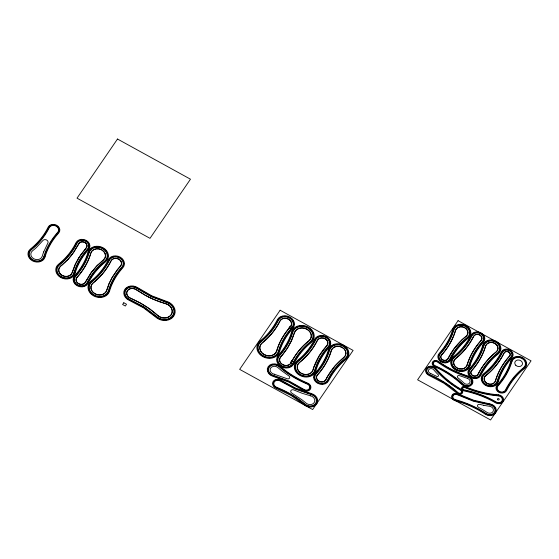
<?xml version="1.0" encoding="UTF-8"?>
<svg xmlns="http://www.w3.org/2000/svg" width="559" height="559" viewBox="0 0 559 559"><rect width="100%" height="100%" fill="white"/><g stroke="black" fill="none" stroke-linecap="round" stroke-linejoin="round"><path stroke-width="0.84" d="M313.99 366.676L312.956 369.883A8.029 6.715 15.1 0 1 301.371 373.321A8.029 6.715 15.1 0 1 299.547 362.505C307.024 356.586 313.159 348.991 317.421 340.466A5.436 4.542 15.1 0 1 324.856 338.705L325.254 338.929A5.436 4.542 15.1 0 1 327.378 341.242L327.455 341.43A5.436 4.542 15.1 0 1 326.77 345.609C320.545 352.589 315.43 360.841 313.082 369.918A8.168 6.827 15.1 0 1 301.308 373.412A8.168 6.827 15.1 0 1 299.456 362.421C306.919 356.509 313.047 348.928 317.302 340.41A5.569 4.654 15.1 0 1 325.072 338.691A5.569 4.654 15.1 0 1 326.875 345.686L319.378 355.72L314.193 366.508M109.187 283.301L106.643 290.317A8.029 6.715 15.1 0 1 95.058 293.754A8.029 6.715 15.1 0 1 93.234 282.931C100.711 277.012 106.846 269.424 111.108 260.892A5.436 4.542 15.1 0 1 114.951 258.454L115.175 258.433A5.436 4.542 15.1 0 1 118.431 259.083L118.843 259.299A5.436 4.542 15.1 0 1 120.458 266.042L117.649 269.361L112.205 277.606M109.368 283.217L112.604 276.67L117.516 269.536M77.743 245.841L78.791 243.836A4.283 3.578 15.1 0 1 84.765 242.508A4.283 3.578 15.1 0 1 86.156 247.889L79.078 257.461M77.463 246.072L72.425 254.114M111.961 277.774L109.257 283.14L106.769 290.352A8.168 6.827 15.1 0 1 94.995 293.845A8.168 6.827 15.1 0 1 93.143 282.847C100.606 276.936 106.734 269.361 110.989 260.843A5.569 4.654 15.1 0 1 118.76 259.124A5.569 4.654 15.1 0 1 120.562 266.112L117.76 269.431M327.637 376.221L325.806 379.631A4.856 4.06 15.1 0 1 319.028 381.133A4.856 4.06 15.1 0 1 317.449 375.026C323.766 368.018 328.727 359.689 331.354 350.591A7.456 6.233 15.1 0 1 342.101 347.405A7.456 6.233 15.1 0 1 343.799 357.446C336.308 363.42 329.992 371.015 325.925 379.68A4.989 4.172 15.1 0 1 318.958 381.224A4.989 4.172 15.1 0 1 317.344 374.956C323.647 367.955 328.601 359.64 331.228 350.556A7.588 6.345 15.1 0 1 342.171 347.307A7.588 6.345 15.1 0 1 343.89 357.529L335.079 365.97L327.888 376.053M78.819 257.636L74.955 264.903L72.16 272.485A6.876 5.751 15.1 0 1 62.245 275.426A6.876 5.751 15.1 0 1 60.679 266.161L64.46 262.751M287.724 347.789L291.679 340.431L294.453 332.926A8.609 7.197 15.1 0 1 306.863 329.237A8.609 7.197 15.1 0 1 308.82 340.836C301.392 346.713 295.299 354.252 291.064 362.728A6.016 5.024 15.1 0 1 282.679 364.587A6.016 5.024 15.1 0 1 280.723 357.033L286.173 349.92M287.473 347.943L282.651 354.804M286.46 349.731L291.246 341.06L294.32 332.885A8.741 7.309 15.1 0 1 306.926 329.146A8.741 7.309 15.1 0 1 308.917 340.92C301.497 346.79 295.411 354.322 291.19 362.777A6.149 5.136 15.1 0 1 282.616 364.678A6.149 5.136 15.1 0 1 280.618 356.963L282.295 355.028M73.676 252.395L78.672 243.78A4.416 3.689 15.1 0 1 84.828 242.417A4.416 3.689 15.1 0 1 86.268 247.958L81.279 254.177M81.013 254.317L75.71 263.589L72.286 272.519A7.008 5.863 15.1 0 1 62.182 275.524A7.008 5.863 15.1 0 1 60.589 266.077L61.707 265.169M73.383 252.584L71.077 255.847M90.977 272.862L85.359 282.12A4.856 4.06 15.1 0 1 78.574 283.623A4.856 4.06 15.1 0 1 77.002 277.523C83.319 270.507 88.28 262.185 90.907 253.087A7.456 6.233 15.1 0 1 101.654 249.894A7.456 6.233 15.1 0 1 103.352 259.942L96.791 266.091M91.257 272.708L96.574 266.133M91.704 271.877L85.478 282.176A4.989 4.172 15.1 0 1 78.512 283.72A4.989 4.172 15.1 0 1 76.89 277.446C83.2 270.444 88.154 262.129 90.782 253.052A7.588 6.345 15.1 0 1 101.724 249.803A7.588 6.345 15.1 0 1 103.443 260.026L97.783 265.071M72.104 254.324L69.036 258.258M91.983 271.723L97.566 265.113M70.755 256.036L68.366 258.999M68.694 258.454L68.198 259.18M68.044 259.159L67.171 260.27M67.884 259.334L65.158 262.269M66.905 260.368L62.077 265.022M461.427 340.48L453.915 349.061L447.997 358.745A3.836 3.207 15.1 0 1 442.644 359.933A3.836 3.207 15.1 0 1 441.4 355.112C447.787 348.012 452.804 339.592 455.466 330.39A6.435 5.38 15.1 0 1 464.746 327.637A6.435 5.38 15.1 0 1 466.206 336.301C458.485 342.199 452.224 349.976 447.878 358.689A3.703 3.095 15.1 0 1 442.707 359.835A3.703 3.095 15.1 0 1 441.505 355.182C447.906 348.075 452.93 339.641 455.592 330.425A6.303 5.269 15.1 0 1 464.683 327.728A6.303 5.269 15.1 0 1 466.108 336.218L461.441 340.291M162.886 302.887L165.667 303.726A8.609 7.197 15.1 0 1 171.11 314.738A8.609 7.197 15.1 0 1 157.694 315.367C149.686 308.121 140.274 302.531 130.38 298.213A6.149 5.136 15.1 0 1 127.375 290.659A6.149 5.136 15.1 0 1 136.242 289.646L144.194 294.614M162.529 302.657L160.063 301.825M159.839 301.748L158.959 301.553M159.154 301.622L165.695 303.621A8.741 7.309 15.1 0 1 171.222 314.801A8.741 7.309 15.1 0 1 157.603 315.444L150.147 309.365M158.945 301.427L156.038 300.428M158.721 301.343L155.647 300.274M155.835 300.232L154.102 299.631M155.395 300.05L152.949 299.128M153.851 299.4L152.565 298.96M152.761 298.918L151.035 298.261M152.321 298.73L149.26 297.409M150.79 298.024L149.057 297.311M149.05 297.185L148.645 297.108M148.834 297.074L147.429 296.487M148.408 296.857L145.501 295.466M147.157 296.221L144.453 294.893M145.263 295.208L136.165 289.73A6.016 5.024 15.1 0 0 127.494 290.722A6.016 5.024 15.1 0 0 130.429 298.108L140.595 303.111L150.043 309.148M89.202 252.605C86.624 261.514 81.761 269.669 75.57 276.537A6.631 5.548 15.1 0 0 77.729 284.866A6.631 5.548 15.1 0 0 86.98 282.819C91.187 274.406 97.231 266.923 104.603 261.088A9.23 7.714 15.1 0 0 102.507 248.65A9.23 7.714 15.1 0 0 89.202 252.605M276.698 350.654L276.649 350.842A8.609 7.197 15.1 0 1 264.232 354.525A8.609 7.197 15.1 0 1 262.276 342.933C269.704 337.049 275.797 329.51 280.031 321.041A6.016 5.024 15.1 0 1 288.423 319.182A6.016 5.024 15.1 0 1 290.373 326.729C284.182 333.604 279.311 341.752 276.698 350.654M276.831 350.689L276.775 350.877A8.741 7.309 15.1 0 1 264.169 354.623A8.741 7.309 15.1 0 1 262.185 342.842C269.599 336.972 275.685 329.447 279.912 320.985A6.149 5.136 15.1 0 1 288.486 319.084A6.149 5.136 15.1 0 1 290.477 326.805C284.3 333.66 279.437 341.801 276.831 350.689M278.41 351.143L278.354 351.325A10.383 8.678 15.1 0 1 263.38 355.769A10.383 8.678 15.1 0 1 261.025 341.787C268.299 336.029 274.259 328.643 278.41 320.342A7.791 6.512 15.1 0 1 289.269 317.938A7.791 6.512 15.1 0 1 291.798 327.714C285.74 334.443 280.96 342.422 278.41 351.143M291.546 332.102C289.045 340.759 284.314 348.683 278.298 355.363A9.028 7.546 15.1 0 0 281.226 366.704A9.028 7.546 15.1 0 0 293.824 363.909C297.912 355.734 303.789 348.453 310.951 342.786A11.627 9.72 15.1 0 0 308.309 327.12A11.627 9.72 15.1 0 0 291.546 332.102M292.741 332.437C290.205 341.228 285.404 349.277 279.297 356.048A7.791 6.512 15.1 0 0 281.827 365.831A7.791 6.512 15.1 0 0 292.692 363.427C296.836 355.126 302.803 347.74 310.077 341.982A10.383 8.678 15.1 0 0 307.716 327.993A10.383 8.678 15.1 0 0 292.741 332.437M328.454 349.766C325.911 358.55 321.118 366.585 315.017 373.356A7.875 6.582 15.1 0 0 317.575 383.243A7.875 6.582 15.1 0 0 328.566 380.812C332.71 372.525 338.663 365.146 345.93 359.395A10.474 8.755 15.1 0 0 343.554 345.287A10.474 8.755 15.1 0 0 328.454 349.766M329.649 350.109C327.071 359.018 322.208 367.172 316.024 374.048A6.631 5.548 15.1 0 0 318.176 382.377A6.631 5.548 15.1 0 0 327.427 380.323C331.634 371.917 337.678 364.426 345.05 358.592A9.23 7.714 15.1 0 0 342.953 346.161A9.23 7.714 15.1 0 0 329.649 350.109M510.779 361.051C508.173 370.065 503.254 378.324 496.986 385.284A5.569 4.654 15.1 0 0 498.796 392.278A5.569 4.654 15.1 0 0 506.566 390.552C510.821 382.042 516.942 374.46 524.412 368.549A8.168 6.827 15.1 0 0 522.553 357.55A8.168 6.827 15.1 0 0 510.779 361.051M511.981 361.387C509.333 370.54 504.344 378.918 497.985 385.969A4.325 3.62 15.1 0 0 499.39 391.405A4.325 3.62 15.1 0 0 505.427 390.07C509.745 381.427 515.957 373.74 523.531 367.752A6.925 5.786 15.1 0 0 521.959 358.424A6.925 5.786 15.1 0 0 511.981 361.387M43.888 256.469L43.819 256.721A7.498 6.268 15.1 0 1 33.002 259.928A7.498 6.268 15.1 0 1 31.297 249.831C38.823 243.871 44.993 236.24 49.283 227.653A4.905 4.102 15.1 0 1 56.124 226.143A4.905 4.102 15.1 0 1 57.717 232.299C51.463 239.245 46.537 247.476 43.888 256.469M44.468 256.539L44.371 256.874A8.078 6.75 15.1 0 1 32.722 260.333A8.078 6.75 15.1 0 1 30.892 249.454C38.368 243.542 44.496 235.954 48.759 227.429A5.478 4.584 15.1 0 1 56.403 225.738A5.478 4.584 15.1 0 1 58.178 232.621C51.987 239.497 47.103 247.644 44.468 256.539M45.083 256.812L45.013 257.063A8.741 7.309 15.1 0 1 32.408 260.801A8.741 7.309 15.1 0 1 30.424 249.028C37.837 243.158 43.923 235.625 48.144 227.171A6.149 5.136 15.1 0 1 56.718 225.27A6.149 5.136 15.1 0 1 58.716 232.984C52.546 239.832 47.69 247.944 45.083 256.812M73.963 272.638L73.865 272.967A8.651 7.232 15.1 0 1 61.392 276.67A8.651 7.232 15.1 0 1 59.422 265.015C66.849 259.138 72.936 251.606 77.17 243.137A6.058 5.066 15.1 0 1 85.618 241.264A6.058 5.066 15.1 0 1 87.588 248.874C81.432 255.701 76.583 263.792 73.963 272.638M74.536 272.75L74.424 273.127A9.23 7.714 15.1 0 1 61.113 277.075A9.23 7.714 15.1 0 1 59.016 264.645C66.388 258.81 72.439 251.319 76.639 242.913A6.631 5.548 15.1 0 1 85.897 240.859A6.631 5.548 15.1 0 1 88.049 249.188C81.949 255.966 77.135 263.981 74.536 272.75M75.158 272.981L75.06 273.309A9.894 8.273 15.1 0 1 60.791 277.543A9.894 8.273 15.1 0 1 58.548 264.218C65.864 258.426 71.859 250.991 76.031 242.648A7.302 6.1 15.1 0 1 86.219 240.391A7.302 6.1 15.1 0 1 88.588 249.559C82.522 256.295 77.736 264.267 75.158 272.981M88.008 252.263C85.464 261.046 80.671 269.082 74.571 275.853A7.875 6.582 15.1 0 0 77.128 285.74A7.875 6.582 15.1 0 0 88.119 283.308C92.263 275.021 98.216 267.642 105.483 261.885A10.474 8.755 15.1 0 0 103.108 247.777A10.474 8.755 15.1 0 0 88.008 252.263M88.643 252.444C86.086 261.298 81.258 269.396 75.109 276.223A7.211 6.03 15.1 0 0 77.449 285.272A7.211 6.03 15.1 0 0 87.511 283.043C91.683 274.693 97.685 267.258 105.015 261.458A9.81 8.196 15.1 0 0 102.786 248.245A9.81 8.196 15.1 0 0 88.643 252.444M108.432 290.519L108.348 290.799A9.81 8.196 15.1 0 1 94.205 294.998A9.81 8.196 15.1 0 1 91.976 281.785C99.306 275.992 105.309 268.551 109.487 260.201A7.211 6.03 15.1 0 1 110.242 259.076L110.389 258.915A7.211 6.03 15.1 0 1 120.835 258.852L121.017 259.006A7.211 6.03 15.1 0 1 122.749 265.721L122.673 265.881A7.211 6.03 15.1 0 1 121.883 267.027C115.804 273.777 111.01 281.778 108.432 290.519M109.012 290.582L108.9 290.959A10.383 8.678 15.1 0 1 93.933 295.404A10.383 8.678 15.1 0 1 91.571 281.415C98.845 275.657 104.812 268.271 108.956 259.97A7.791 6.512 15.1 0 1 119.822 257.566A7.791 6.512 15.1 0 1 122.351 267.342C116.328 274.029 111.583 281.939 109.012 290.582M109.627 290.862L109.543 291.141A11.047 9.237 15.1 0 1 93.612 295.872A11.047 9.237 15.1 0 1 91.103 280.988C98.321 275.273 104.233 267.943 108.348 259.711A8.455 7.064 15.1 0 1 120.143 257.098A8.455 7.064 15.1 0 1 122.882 267.712C116.894 274.364 112.163 282.246 109.627 290.862M278.983 351.241L278.906 351.485A10.963 9.161 15.1 0 1 263.107 356.174A10.963 9.161 15.1 0 1 260.613 341.409C267.838 335.693 273.763 328.357 277.879 320.118A8.364 6.994 15.1 0 1 289.548 317.533A8.364 6.994 15.1 0 1 292.266 328.035C286.257 334.701 281.519 342.604 278.983 351.241M279.654 351.297L279.549 351.667A11.627 9.72 15.1 0 1 262.786 356.642A11.627 9.72 15.1 0 1 260.145 340.983C267.314 335.309 273.183 328.028 277.271 319.853A9.028 7.546 15.1 0 1 289.869 317.065A9.028 7.546 15.1 0 1 292.797 328.406C286.872 334.988 282.183 342.779 279.654 351.297M292.189 332.284C289.667 341.011 284.894 348.998 278.836 355.734A8.364 6.994 15.1 0 0 281.547 366.236A8.364 6.994 15.1 0 0 293.216 363.65C297.332 355.412 303.257 348.075 310.483 342.353A10.963 9.161 15.1 0 0 307.995 327.588A10.963 9.161 15.1 0 0 292.189 332.284M314.745 370.086L314.661 370.365A9.81 8.196 15.1 0 1 300.518 374.565A9.81 8.196 15.1 0 1 298.289 361.359C305.619 355.559 311.622 348.124 315.8 339.767A7.211 6.03 15.1 0 1 316.555 338.649L316.701 338.488A7.211 6.03 15.1 0 1 324.157 336.832L324.402 336.909A7.211 6.03 15.1 0 1 329.062 345.287L328.971 345.476A7.211 6.03 15.1 0 1 328.196 346.594C322.117 353.344 317.323 361.345 314.745 370.086M315.325 370.156L315.213 370.526A10.383 8.678 15.1 0 1 300.246 374.97A10.383 8.678 15.1 0 1 297.884 360.988C305.158 355.224 311.125 347.838 315.269 339.544A7.791 6.512 15.1 0 1 326.135 337.133A7.791 6.512 15.1 0 1 328.664 346.915C322.641 353.595 317.889 361.505 315.325 370.156M315.94 370.428L315.856 370.708A11.047 9.237 15.1 0 1 299.924 375.438A11.047 9.237 15.1 0 1 297.416 360.555C304.634 354.839 310.545 347.509 314.661 339.278A8.455 7.064 15.1 0 1 326.456 336.672A8.455 7.064 15.1 0 1 329.195 347.286C323.207 353.938 318.476 361.82 315.94 370.428M329.09 349.948C326.533 358.801 321.704 366.9 315.555 373.726A7.211 6.03 15.1 0 0 317.896 382.782A7.211 6.03 15.1 0 0 327.958 380.553C332.13 372.196 338.139 364.761 345.462 358.962A9.81 8.196 15.1 0 0 343.233 345.755A9.81 8.196 15.1 0 0 329.09 349.948M452.692 329.6C450.121 338.502 445.257 346.65 439.081 353.512A6.722 5.618 15.1 0 0 441.261 361.952A6.722 5.618 15.1 0 0 450.638 359.877C454.837 351.471 460.882 343.995 468.246 338.16A9.321 7.791 15.1 0 0 466.129 325.611A9.321 7.791 15.1 0 0 452.692 329.6M453.328 329.782C450.736 338.754 445.844 346.964 439.612 353.882A6.058 5.066 15.1 0 0 441.582 361.484A6.058 5.066 15.1 0 0 450.03 359.612C454.257 351.15 460.35 343.61 467.771 337.734A8.651 7.232 15.1 0 0 465.808 326.079A8.651 7.232 15.1 0 0 453.328 329.782M453.887 329.943C451.274 338.971 446.348 347.237 440.08 354.203A5.478 4.584 15.1 0 0 441.855 361.079A5.478 4.584 15.1 0 0 449.499 359.388C453.761 350.863 459.889 343.275 467.366 337.363A8.078 6.75 15.1 0 0 465.528 326.484A8.078 6.75 15.1 0 0 453.887 329.943M467.17 364.678L467.065 365.02A6.876 5.751 15.1 0 1 457.15 367.962A6.876 5.751 15.1 0 1 455.585 358.696C463.166 352.701 469.385 345.008 473.704 336.364A4.283 3.578 15.1 0 1 479.678 335.044A4.283 3.578 15.1 0 1 481.068 340.424C474.787 347.391 469.839 355.65 467.17 364.678M467.296 364.713L467.198 365.055A7.008 5.863 15.1 0 1 457.087 368.053A7.008 5.863 15.1 0 1 455.494 358.612C463.062 352.624 469.267 344.945 473.578 336.315A4.416 3.689 15.1 0 1 479.741 334.953A4.416 3.689 15.1 0 1 481.173 340.494C474.905 347.46 469.965 355.706 467.296 364.713M468.875 365.167L468.777 365.502A8.651 7.232 15.1 0 1 456.298 369.206A8.651 7.232 15.1 0 1 454.334 357.55C461.755 351.674 467.848 344.141 472.075 335.673A6.058 5.066 15.1 0 1 480.53 333.8A6.058 5.066 15.1 0 1 482.494 341.402C476.338 348.236 471.489 356.328 468.875 365.167M469.441 365.279L469.329 365.663A9.23 7.714 15.1 0 1 456.025 369.611A9.23 7.714 15.1 0 1 453.922 357.18C461.301 351.338 467.345 343.855 471.551 335.442A6.631 5.548 15.1 0 1 480.803 333.395A6.631 5.548 15.1 0 1 482.955 341.724C476.855 348.502 472.048 356.516 469.441 365.279M470.07 365.516L469.972 365.845A9.894 8.273 15.1 0 1 455.704 370.079A9.894 8.273 15.1 0 1 453.454 356.747C460.77 350.954 466.772 343.526 470.944 335.183A7.302 6.1 15.1 0 1 481.124 332.926A7.302 6.1 15.1 0 1 483.493 342.094C477.428 348.83 472.648 356.796 470.07 365.516M482.745 345.266C480.174 354.168 475.311 362.309 469.134 369.178A6.722 5.618 15.1 0 0 471.314 377.618A6.722 5.618 15.1 0 0 480.691 375.543C484.891 367.137 490.928 359.661 498.3 353.826A9.321 7.791 15.1 0 0 496.182 341.276A9.321 7.791 15.1 0 0 482.745 345.266M483.381 345.448C480.789 354.42 475.898 362.623 469.665 369.548A6.058 5.066 15.1 0 0 471.635 377.15A6.058 5.066 15.1 0 0 480.083 375.278C484.311 366.809 490.404 359.276 497.824 353.4A8.651 7.232 15.1 0 0 495.861 341.745A8.651 7.232 15.1 0 0 483.381 345.448M483.94 345.602C481.327 354.637 476.401 362.903 470.133 369.862A5.478 4.584 15.1 0 0 471.908 376.745A5.478 4.584 15.1 0 0 479.552 375.054C483.814 366.529 489.943 358.941 497.419 353.022A8.078 6.75 15.1 0 0 495.581 342.15A8.078 6.75 15.1 0 0 483.94 345.602M485.519 346.056C482.857 355.258 477.84 363.678 471.454 370.778A3.836 3.207 15.1 0 0 472.697 375.592A3.836 3.207 15.1 0 0 478.05 374.411C482.396 365.719 488.643 357.991 496.259 351.967A6.435 5.38 15.1 0 0 494.799 343.296A6.435 5.38 15.1 0 0 485.519 346.056M485.645 346.091C482.983 355.307 477.959 363.741 471.558 370.848A3.703 3.095 15.1 0 0 472.76 375.501A3.703 3.095 15.1 0 0 477.931 374.355C482.277 365.656 488.538 357.914 496.161 351.877A6.303 5.269 15.1 0 0 494.729 343.394A6.303 5.269 15.1 0 0 485.645 346.091M495.498 380.511L495.386 380.903A5.723 4.786 15.1 0 1 487.127 383.348A5.723 4.786 15.1 0 1 485.827 375.641C493.506 369.562 499.809 361.778 504.183 353.015A3.13 2.613 15.1 0 1 508.55 352.051A3.13 2.613 15.1 0 1 509.563 355.978C503.212 363.036 498.209 371.386 495.498 380.511M495.588 380.679L495.512 380.938A5.856 4.898 15.1 0 1 487.064 383.446A5.856 4.898 15.1 0 1 485.736 375.557C493.401 369.485 499.69 361.708 504.057 352.967A3.263 2.725 15.1 0 1 508.613 351.96A3.263 2.725 15.1 0 1 509.668 356.055C503.296 363.126 498.286 371.518 495.588 380.679M497.168 381.133L497.091 381.385A7.498 6.268 15.1 0 1 486.274 384.599A7.498 6.268 15.1 0 1 484.576 374.495C492.095 368.542 498.272 360.904 502.555 352.324A4.905 4.102 15.1 0 1 509.396 350.807A4.905 4.102 15.1 0 1 510.989 356.963C504.735 363.909 499.809 372.14 497.168 381.133M497.741 381.21L497.643 381.545A8.078 6.75 15.1 0 1 486.002 385.004A8.078 6.75 15.1 0 1 484.164 374.125C491.641 368.206 497.769 360.618 502.031 352.093A5.478 4.584 15.1 0 1 509.675 350.402A5.478 4.584 15.1 0 1 511.457 357.285C505.259 364.161 500.382 372.308 497.741 381.21M498.355 381.476L498.286 381.727A8.741 7.309 15.1 0 1 485.68 385.465A8.741 7.309 15.1 0 1 483.696 373.691C491.109 367.822 497.196 360.296 501.423 351.835A6.149 5.136 15.1 0 1 509.997 349.934A6.149 5.136 15.1 0 1 511.988 357.655C505.825 364.496 500.969 372.615 498.355 381.476M511.422 361.233C508.795 370.317 503.841 378.646 497.524 385.654A4.905 4.102 15.1 0 0 499.117 391.81A4.905 4.102 15.1 0 0 505.958 390.294C510.241 381.713 516.418 374.076 523.937 368.122A7.498 6.268 15.1 0 0 522.239 358.019A7.498 6.268 15.1 0 0 511.422 361.233M43.721 251.836L43.595 252.179A82.921 69.302 15.1 0 0 42.239 256.274A5.856 4.898 15.1 0 1 33.792 258.782A5.856 4.898 15.1 0 1 32.457 250.886A83.032 69.4 15.1 0 0 36.328 247.574L42.98 240.454A2.83 2.362 15.1 0 1 46.711 240.063A2.83 2.362 15.1 0 1 47.767 243.277L43.721 251.836M117.495 139.023L77.023 198.159L150.001 238.337L190.472 179.201L117.495 139.023M123.805 302.761L122.603 304.522L125.328 306.025L126.537 304.264L123.805 302.761M280.129 310.231L239.664 369.373L312.642 409.551L353.106 350.409L280.129 310.231M290.107 326.274L288.898 328.035L291.805 329.635L293.007 327.874L290.107 326.274M291.574 360.89L290.373 362.651L293.398 364.314L294.6 362.56L291.574 360.89M458.073 320.663L417.601 379.799L490.585 419.977L531.05 360.841L458.073 320.663M498.328 394.801C486.924 393.927 475.716 391.041 465.186 386.604A2.683 2.243 15.1 0 0 461.629 387.834A2.683 2.243 15.1 0 0 463.788 390.846C474.954 393.166 485.806 397.135 495.665 402.892A5.283 4.416 15.1 0 0 503.373 400.831A5.283 4.416 15.1 0 0 498.328 394.801M498.328 395.367C486.84 394.486 475.548 391.579 464.941 387.108A2.019 1.691 15.1 0 0 462.265 388.03A2.019 1.691 15.1 0 0 463.886 390.294C475.136 392.635 486.071 396.631 496.001 402.431A4.612 3.857 15.1 0 0 502.737 400.635A4.612 3.857 15.1 0 0 498.328 395.367M498.328 395.856C486.77 394.968 475.402 392.041 464.725 387.541A1.439 1.209 15.1 0 0 462.817 388.205A1.439 1.209 15.1 0 0 463.977 389.819C475.29 392.173 486.302 396.198 496.294 402.04A4.039 3.375 15.1 0 0 502.192 400.461A4.039 3.375 15.1 0 0 498.328 395.856M489.852 403.877L473.69 400.223L457.912 393.857A4.416 3.689 15.1 0 0 451.868 395.493A4.416 3.689 15.1 0 0 455.005 400.614C465.759 403.549 476.121 408.056 485.38 414.289A7.008 5.863 15.1 0 0 495.889 412.228A7.008 5.863 15.1 0 0 489.852 403.877M489.761 404.912L473.361 401.208L457.367 394.759A3.172 2.655 15.1 0 0 453.028 395.933A3.172 2.655 15.1 0 0 455.285 399.615C466.185 402.592 476.694 407.162 486.078 413.485A5.772 4.821 15.1 0 0 494.729 411.787A5.772 4.821 15.1 0 0 489.761 404.912M489.803 404.43L473.445 400.726L457.618 394.34A3.752 3.137 15.1 0 0 452.49 395.73A3.752 3.137 15.1 0 0 455.152 400.076C465.989 403.039 476.429 407.581 485.757 413.856A6.345 5.304 15.1 0 0 495.267 411.99A6.345 5.304 15.1 0 0 489.803 404.43M483.78 405.296L479.552 404.353A1.901 1.586 15.1 0 0 478.329 407.211L482.717 409.691A84.633 70.734 15.1 0 1 487.015 412.416A4.13 3.452 15.1 0 0 493.199 411.207A4.13 3.452 15.1 0 0 489.649 406.288A84.772 70.853 15.1 0 1 483.78 405.296M311.237 393.508L295.732 388.156L281.128 380.288A5.569 4.654 15.1 0 0 273.162 381.455A5.569 4.654 15.1 0 0 276.153 388.226L291.155 395.534L304.159 404.8A8.168 6.827 15.1 0 0 316.813 403.822A8.168 6.827 15.1 0 0 311.237 393.508M311.104 394.046L295.578 388.701L280.758 380.728A4.905 4.102 15.1 0 0 273.749 381.755A4.905 4.102 15.1 0 0 276.384 387.715C286.585 391.747 296.256 397.274 304.606 404.423A7.498 6.268 15.1 0 0 316.226 403.521A7.498 6.268 15.1 0 0 311.104 394.046M310.993 394.514L295.25 389.085L280.443 381.112A4.325 3.62 15.1 0 0 274.259 382.014A4.325 3.62 15.1 0 0 276.579 387.275C286.851 391.335 296.584 396.897 304.99 404.094A6.925 5.786 15.1 0 0 315.716 403.263A6.925 5.786 15.1 0 0 310.993 394.514M310.664 395.849L302 393.236L293.58 389.854A2.201 1.838 15.1 0 0 290.959 390.573A2.201 1.838 15.1 0 0 291.623 392.977L301.685 399.615A83.612 69.882 15.1 0 1 306.087 403.151A5.283 4.416 15.1 0 0 314.27 402.522A5.283 4.416 15.1 0 0 310.664 395.849M273.651 375.452L273.379 375.382A6.345 5.304 15.1 0 1 269.235 367.305A6.345 5.304 15.1 0 1 279.095 366.718C287.41 374.097 297.088 379.854 307.345 384.103A3.752 3.137 15.1 0 1 309.253 388.687A3.752 3.137 15.1 0 1 303.858 389.378L289.129 381.105L273.651 375.452M273.519 375.921L273.253 375.851A6.925 5.786 15.1 0 1 268.732 367.032A6.925 5.786 15.1 0 1 279.493 366.39C287.745 373.726 297.367 379.442 307.555 383.663A4.325 3.62 15.1 0 1 309.756 388.959A4.325 3.62 15.1 0 1 303.537 389.756L288.891 381.531L273.519 375.921M273.372 376.459L273.106 376.382A7.588 6.345 15.1 0 1 268.145 366.725A7.588 6.345 15.1 0 1 279.947 366.019C288.137 373.3 297.688 378.967 307.792 383.16A4.989 4.172 15.1 0 1 310.336 389.267A4.989 4.172 15.1 0 1 303.16 390.182L288.626 382.028L273.372 376.459M274.287 374.209L273.735 374.055A4.703 3.934 15.1 0 1 270.668 368.074A4.703 3.934 15.1 0 1 277.977 367.633A84.053 70.252 15.1 0 0 281.771 370.82L289.164 376.137A1.97 1.649 15.1 0 1 287.396 378.827L274.287 374.209M166.365 301.301L151.775 295.802L137.905 287.794A9.028 7.546 15.1 0 0 124.881 289.289A9.028 7.546 15.1 0 0 129.29 300.379L143.537 307.848L155.605 317.03A11.627 9.72 15.1 0 0 173.723 316.177A11.627 9.72 15.1 0 0 166.365 301.301M166.212 301.839L151.503 296.291L137.521 288.22A8.364 6.994 15.1 0 0 125.454 289.604A8.364 6.994 15.1 0 0 129.541 299.876L143.894 307.408L156.066 316.66A10.963 9.161 15.1 0 0 173.143 315.856A10.963 9.161 15.1 0 0 166.212 301.839M166.079 302.3L151.258 296.717L137.186 288.591A7.791 6.512 15.1 0 0 125.957 289.876A7.791 6.512 15.1 0 0 129.758 299.442L144.208 307.024L156.471 316.345A10.383 8.678 15.1 0 0 172.647 315.583A10.383 8.678 15.1 0 0 166.079 302.3M468.19 376.116C457.479 372.874 447.34 367.78 438.242 361.268A3.836 3.207 15.1 0 0 432.68 361.799A3.836 3.207 15.1 0 0 434.448 366.536C444.524 371.071 453.985 377.08 462.02 384.697A6.435 5.38 15.1 0 0 472.069 384.403A6.435 5.38 15.1 0 0 468.19 376.116M467.876 377.108C457.01 373.817 446.732 368.654 437.501 362.05A2.599 2.173 15.1 0 0 433.742 362.407A2.599 2.173 15.1 0 0 434.937 365.614C445.153 370.212 454.746 376.312 462.894 384.026A5.192 4.339 15.1 0 0 471.006 383.788A5.192 4.339 15.1 0 0 467.876 377.108M468.023 376.647L452.434 370.456L437.844 361.687A3.172 2.655 15.1 0 0 433.253 362.127A3.172 2.655 15.1 0 0 434.706 366.04C444.859 370.61 454.397 376.668 462.489 384.34A5.772 4.821 15.1 0 0 471.503 384.075A5.772 4.821 15.1 0 0 468.023 376.647M467.464 378.415L459.526 375.648A1.6 1.342 15.1 0 0 457.94 377.849L459.065 378.757A85.513 71.475 15.1 0 1 464.054 383.146A3.55 2.97 15.1 0 0 469.602 382.985A3.55 2.97 15.1 0 0 467.464 378.415M429.878 374.691L429.654 374.593A4.619 3.857 15.1 0 1 427.719 368.472A4.619 3.857 15.1 0 1 434.986 369.024C442.134 377.563 450.959 384.599 460.553 390.189A2.019 1.691 15.1 0 1 461.126 392.732A2.019 1.691 15.1 0 1 458.149 392.697C449.799 385.2 440.219 379.058 429.878 374.691M429.696 375.138L429.445 375.033A5.192 4.339 15.1 0 1 427.265 368.136A5.192 4.339 15.1 0 1 435.44 368.765C442.539 377.241 451.309 384.236 460.847 389.791A2.599 2.173 15.1 0 1 461.58 393.061A2.599 2.173 15.1 0 1 457.758 393.019C449.471 385.577 439.961 379.477 429.696 375.138M430.779 373.573L430.262 373.356A2.977 2.488 15.1 0 1 429.012 369.408A2.977 2.488 15.1 0 1 433.693 369.765A86.093 71.957 15.1 0 0 438.102 374.635L438.319 374.858A1.286 1.076 15.1 0 1 436.845 376.403L430.779 373.573M429.633 375.718L429.2 375.536A5.856 4.898 15.1 0 1 426.741 367.759A5.856 4.898 15.1 0 1 435.964 368.465C443.014 376.878 451.721 383.816 461.182 389.337A3.263 2.725 15.1 0 1 462.104 393.445A3.263 2.725 15.1 0 1 457.297 393.389L444.035 383.313L429.633 375.718M515.775 365.279A3.913 3.27 15.1 0 0 522.323 364.566A3.913 3.27 15.1 0 0 517.809 359.989A3.913 3.27 15.1 0 0 515.775 365.279M497.713 399.741A0.887 0.741 15.1 0 0 499.18 399.524A0.887 0.741 15.1 0 0 498.111 398.518A0.887 0.741 15.1 0 0 497.713 399.741"/></g></svg>
